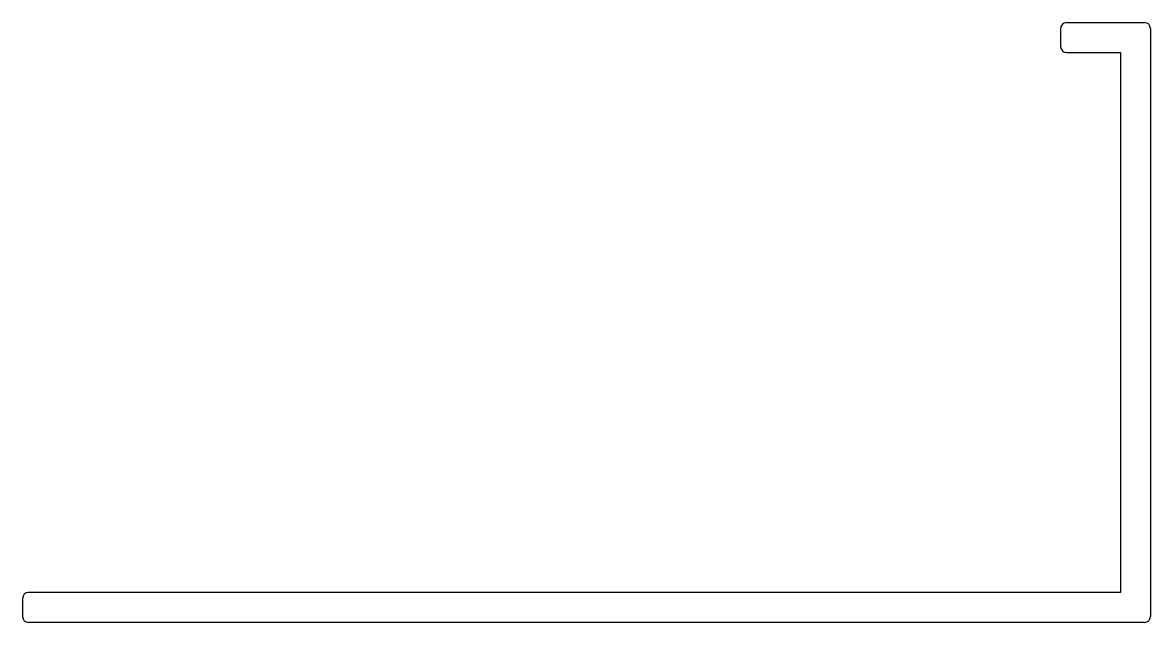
# Model space of a CAD drawing. Extents: x 1315 to 1371.5, y 2446.3 to 2476.4.
import ezdxf

# ---------------------------------------------------------------- set-up
doc = ezdxf.new("R2010")
doc.units = 0
doc.layers.get('0').update_dxf_attribs({"linetype": 'CONTINUOUS'})

msp = doc.modelspace()

# ---------------------------------------------------------------- linework, layer by layer
for p, q in [((1367, 2476.091), (1367, 2475.191)), ((1367.3, 2476.391), (1371.2, 2476.391)), ((1371.5, 2476.091), (1371.5, 2446.641)), ((1367.3, 2474.891), (1370, 2474.891)), ((1370, 2474.891), (1370, 2447.841)), ((1370, 2447.841), (1315.3, 2447.841)), ((1315, 2447.541), (1315, 2446.641)), ((1371.2, 2446.341), (1315.3, 2446.341))]:
    msp.add_line(p, q)
for centre, start, end in [((1367.3, 2476.091), 90, 180), ((1371.2, 2476.091), 0, 90), ((1367.3, 2475.191), 180, 270), ((1315.3, 2447.541), 90, 180), ((1315.3, 2446.641), 180, 270), ((1371.2, 2446.641), 270, 0)]:
    msp.add_arc(centre, 0.3, start, end)

doc.saveas('drawing.dxf')
